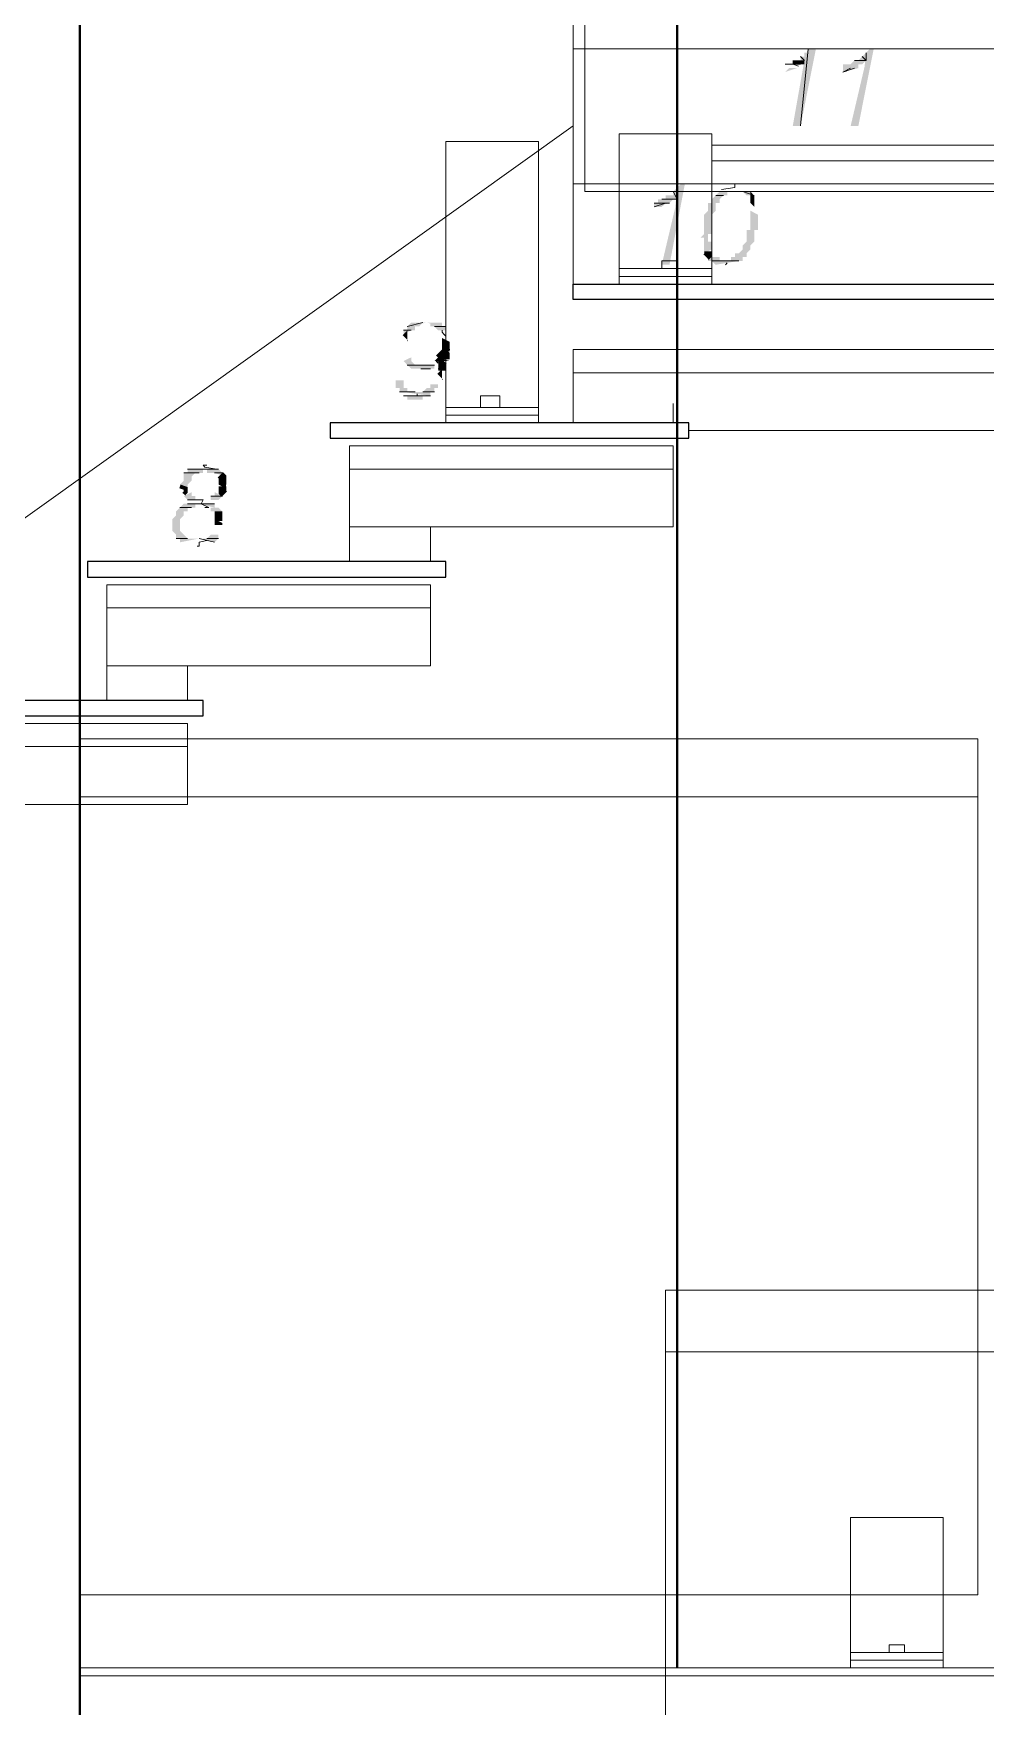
# Model space of a CAD drawing. Header units: millimetres. Extents: x 182 to 575, y -105 to 95.
# Drawn here: x 277.875 to 279.052, y 77.001 to 79.068 of the extents above; entities that cross this region are included whole.
import ezdxf

# ---------------------------------------------------------------- set-up
doc = ezdxf.new("R2010")
doc.units = ezdxf.units.MM
doc.header["$MEASUREMENT"] = 0
doc.layers.add('PDF_Geometry', color=7, linetype='Continuous')
doc.layers.add('PDF_Solid Fills', color=7, linetype='Continuous')

msp = doc.modelspace()

# ---------------------------------------------------------------- hatches: boundary and pattern name
at = {"layer": 'PDF_Solid Fills', "transparency": 33554559}
h = msp.add_hatch(color=256, dxfattribs=at)
h.paths.add_polyline_path([(278.8088, 79.0253), (278.804, 79.0205), (278.8183, 79.0253)])
h.paths.add_polyline_path([(278.8321, 79.0443), (278.8278, 79.0443), (278.8278, 79.0396), (278.8231, 79.0396), (278.8231, 79.0348), (278.8278, 79.0348), (278.8135, 78.9539), (278.8231, 78.9539), (278.8421, 79.0491), (278.8326, 79.0491)])
for points in [[(278.904, 79.0443), (278.8945, 79.0348), (278.8897, 79.0348), (278.885, 79.0301), (278.8754, 79.0301), (278.8754, 79.0205), (278.8802, 79.0205), (278.8802, 79.0217), (278.8945, 79.0253), (278.8945, 79.0301), (278.8992, 79.0301), (278.9029, 79.0337), (278.9022, 79.0271), (278.885, 78.9539), (278.8945, 78.9539), (278.9135, 79.0491), (278.9088, 79.0491)], [(278.6659, 78.8681), (278.6564, 78.8681), (278.6564, 78.8634), (278.6469, 78.8634), (278.6469, 78.8586), (278.6421, 78.8586), (278.6421, 78.8539), (278.6516, 78.8539), (278.6548, 78.857), (278.6612, 78.8586), (278.6659, 78.8634), (278.6693, 78.8634), (278.6682, 78.8528), (278.6516, 78.7824), (278.6612, 78.7824), (278.6802, 78.8824), (278.6754, 78.8824), (278.6707, 78.8777), (278.6659, 78.8729)], [(278.7135, 78.7872), (278.7183, 78.7824), (278.7469, 78.7872), (278.7516, 78.7872), (278.7516, 78.792), (278.7564, 78.792), (278.7564, 78.7967), (278.7612, 78.8015), (278.7612, 78.8062), (278.7659, 78.811), (278.7659, 78.8253), (278.7707, 78.8253), (278.7707, 78.8443), (278.7612, 78.8491), (278.7612, 78.8253), (278.7564, 78.8253), (278.7564, 78.811), (278.7516, 78.8062), (278.7516, 78.8015), (278.7469, 78.7967), (278.7421, 78.7967), (278.7421, 78.792), (278.7373, 78.792), (278.7373, 78.7872), (278.7231, 78.7872), (278.7231, 78.792), (278.7088, 78.792), (278.7088, 78.7872)], [(278.3897, 78.6824), (278.3897, 78.6872), (278.3802, 78.692), (278.3802, 78.6824)], [(278.3373, 78.6586), (278.3421, 78.6539), (278.3707, 78.6539), (278.3707, 78.6586), (278.3469, 78.6586), (278.3421, 78.6634), (278.3421, 78.6681), (278.3326, 78.6634)], [(278.3707, 78.6634), (278.3897, 78.6634), (278.3754, 78.6681)], [(278.1135, 78.511), (278.104, 78.511), (278.1135, 78.5062)], [(278.0992, 78.4634), (278.1088, 78.4634), (278.0992, 78.4681)]]:
    msp.add_hatch(color=256, dxfattribs=at).paths.add_polyline_path(points)
h = msp.add_hatch(color=256, dxfattribs=at)
h.paths.add_polyline_path([(278.7564, 78.8681), (278.7659, 78.8681), (278.7612, 78.8729), (278.7516, 78.8729)])
h.paths.add_polyline_path([(278.7326, 78.8729), (278.7231, 78.8729), (278.7183, 78.8681), (278.7135, 78.8634), (278.7135, 78.8586), (278.7088, 78.8586), (278.7088, 78.8491), (278.704, 78.8443), (278.704, 78.8205), (278.6993, 78.8158), (278.704, 78.8158), (278.704, 78.7967), (278.7135, 78.8015), (278.7135, 78.811), (278.7088, 78.811), (278.7088, 78.8205), (278.7135, 78.8205), (278.7135, 78.8443), (278.7183, 78.8491), (278.7183, 78.8586), (278.7231, 78.8586), (278.7231, 78.8634), (278.7278, 78.8681), (278.7326, 78.8681)])
h = msp.add_hatch(color=256, dxfattribs=at)
h.paths.add_polyline_path([(278.3612, 78.711), (278.3421, 78.711), (278.3373, 78.7062), (278.3373, 78.7015), (278.3326, 78.7015), (278.3326, 78.6967), (278.3421, 78.7015), (278.3469, 78.7015), (278.3469, 78.7062), (278.3516, 78.7062), (278.3552, 78.7098)])
h.paths.add_polyline_path([(278.3659, 78.7098), (278.3659, 78.7062), (278.3707, 78.7062), (278.3754, 78.7015), (278.385, 78.7015), (278.385, 78.7062), (278.3802, 78.7062), (278.3802, 78.711), (278.3612, 78.711)])
h = msp.add_hatch(color=256, dxfattribs=at)
h.paths.add_polyline_path([(278.3231, 78.6396), (278.3326, 78.6396), (278.3231, 78.6396)], flags=0)
h.paths.add_polyline_path([(278.3326, 78.6396), (278.3231, 78.6396), (278.3326, 78.6396)], flags=0)
h.paths.add_polyline_path([(278.3231, 78.6396), (278.3326, 78.6396), (278.3231, 78.6396)], flags=0)
h.paths.add_polyline_path([(278.3326, 78.6348), (278.3231, 78.6348), (278.3326, 78.6348)], flags=0)
h.paths.add_polyline_path([(278.3373, 78.6301), (278.3278, 78.6253), (278.3373, 78.6301)], flags=0)
h = msp.add_hatch(color=256, dxfattribs=at)
h.paths.add_polyline_path([(278.3564, 78.6205), (278.3373, 78.6205), (278.3373, 78.6158), (278.3564, 78.6158)])
h.paths.add_polyline_path([(278.3564, 78.6253), (278.3373, 78.6253), (278.3373, 78.6301), (278.3326, 78.6301), (278.3326, 78.6396), (278.3231, 78.6396), (278.3231, 78.6301), (278.3278, 78.6301), (278.3278, 78.6253), (278.3326, 78.6253), (278.3659, 78.6205), (278.3659, 78.6253), (278.3707, 78.6253), (278.3707, 78.6301), (278.3754, 78.6301), (278.3754, 78.6348), (278.3659, 78.6348), (278.3659, 78.6301), (278.3612, 78.6301)])
h = msp.add_hatch(color=256, dxfattribs=at)
h.paths.add_polyline_path([(278.0564, 78.511), (278.0659, 78.5062), (278.0659, 78.511), (278.0707, 78.5158), (278.0707, 78.5205), (278.0754, 78.5253), (278.085, 78.5253), (278.085, 78.5301), (278.0659, 78.5301), (278.0659, 78.5253), (278.0612, 78.5253), (278.0612, 78.5158)])
h.paths.add_polyline_path([(278.104, 78.5301), (278.0897, 78.5301), (278.0897, 78.5253), (278.0992, 78.5253), (278.1135, 78.5205), (278.1088, 78.5253)])
h = msp.add_hatch(color=256, dxfattribs=at)
h.paths.add_polyline_path([(278.0659, 78.492), (278.0754, 78.492), (278.0754, 78.4967), (278.0707, 78.4967), (278.0707, 78.5015), (278.0612, 78.4967)])
h.paths.add_polyline_path([(278.0945, 78.492), (278.104, 78.492), (278.1088, 78.4967), (278.0992, 78.5015), (278.0992, 78.4967), (278.0945, 78.4967)])
h = msp.add_hatch(color=256, dxfattribs=at)
h.paths.add_polyline_path([(278.0897, 78.4443), (278.0802, 78.4443), (278.0992, 78.4396), (278.104, 78.4443), (278.104, 78.4491), (278.0945, 78.4491)])
h.paths.add_polyline_path([(278.0564, 78.4396), (278.0802, 78.4443), (278.0659, 78.4443), (278.0612, 78.4491), (278.0564, 78.4539), (278.0564, 78.4681), (278.0612, 78.4729), (278.0612, 78.4777), (278.0659, 78.4777), (278.0659, 78.4824), (278.0754, 78.4824), (278.0754, 78.4872), (278.0612, 78.4872), (278.0564, 78.4824), (278.0516, 78.4777), (278.0516, 78.4729), (278.0469, 78.4681), (278.0469, 78.4539), (278.0516, 78.4491), (278.0516, 78.4443), (278.0564, 78.4443)])
h.paths.add_polyline_path([(278.0992, 78.4824), (278.0945, 78.4824), (278.0945, 78.4777), (278.1088, 78.4777), (278.104, 78.4824)])
h.paths.add_polyline_path([(278.0992, 78.4872), (278.0802, 78.4872), (278.0992, 78.4824)])
h = msp.add_hatch(color=256, dxfattribs=at)
h.paths.add_polyline_path([(278.7477, 77.1426), (278.7377, 77.1426), (278.7477, 77.1426)], flags=0)
h.paths.add_polyline_path([(278.7377, 77.1426), (278.7477, 77.1426), (278.7377, 77.1426)], flags=0)
h.paths.add_polyline_path([(278.7402, 77.1351), (278.7327, 77.1351), (278.7402, 77.1351)], flags=0)
h = msp.add_hatch(color=256, dxfattribs=at)
h.paths.add_polyline_path([(278.8202, 77.1401), (278.8127, 77.1401), (278.8202, 77.1401)], flags=0)
h.paths.add_polyline_path([(278.8077, 77.1326), (278.8152, 77.1326), (278.8077, 77.1326)], flags=0)
h.paths.add_polyline_path([(278.8052, 77.1276), (278.8127, 77.1276), (278.8052, 77.1276)], flags=0)
h.paths.add_polyline_path([(278.8102, 77.1201), (278.8027, 77.1201), (278.8102, 77.1201)], flags=0)
h.paths.add_polyline_path([(278.8027, 77.1176), (278.8102, 77.1176), (278.8027, 77.1176)], flags=0)
h = msp.add_hatch(color=256, dxfattribs=at)
h.paths.add_polyline_path([(278.8702, 77.1401), (278.8627, 77.1401), (278.8702, 77.1401)], flags=0)
h.paths.add_polyline_path([(278.8652, 77.1351), (278.8727, 77.1351), (278.8652, 77.1351)], flags=0)
h.paths.add_polyline_path([(278.8727, 77.1276), (278.8652, 77.1276), (278.8727, 77.1276)], flags=0)
h.paths.add_polyline_path([(278.8652, 77.1226), (278.8727, 77.1226), (278.8652, 77.1226)], flags=0)
h.paths.add_polyline_path([(278.8727, 77.1101), (278.8652, 77.1101), (278.8727, 77.1101)], flags=0)
h = msp.add_hatch(color=256, dxfattribs=at)
h.paths.add_polyline_path([(278.7327, 77.1001), (278.7252, 77.1001), (278.7327, 77.1001)], flags=0)
h.paths.add_polyline_path([(278.7377, 77.0901), (278.7277, 77.0901), (278.7377, 77.0901)], flags=0)
h.paths.add_polyline_path([(278.7302, 77.0876), (278.7377, 77.0876), (278.7302, 77.0876)], flags=0)
h = msp.add_hatch(color=256, dxfattribs=at)
h.paths.add_polyline_path([(278.8127, 77.0901), (278.8052, 77.0901), (278.8127, 77.0901)], flags=0)
h.paths.add_polyline_path([(278.8052, 77.0876), (278.8152, 77.0876), (278.8052, 77.0876)], flags=0)
h.paths.add_polyline_path([(278.8152, 77.0876), (278.8052, 77.0876), (278.8152, 77.0876)], flags=0)
h = msp.add_hatch(color=256, dxfattribs=at)
h.paths.add_polyline_path([(278.8627, 77.0876), (278.8527, 77.0876), (278.8627, 77.0876)], flags=0)
h.paths.add_polyline_path([(278.8527, 77.0876), (278.8627, 77.0876), (278.8527, 77.0876)], flags=0)
h.paths.add_polyline_path([(278.8602, 77.0851), (278.8502, 77.0851), (278.8602, 77.0851)], flags=0)
h = msp.add_hatch(color=256, dxfattribs=at)
h.paths.add_polyline_path([(278.8602, 77.0976), (278.8677, 77.0976), (278.8602, 77.0976)], flags=0)
h.paths.add_polyline_path([(278.8677, 77.0951), (278.8602, 77.0951), (278.8677, 77.0951)], flags=0)
h.paths.add_polyline_path([(278.8577, 77.0926), (278.8652, 77.0926), (278.8577, 77.0926)], flags=0)
h = msp.add_hatch(color=256, dxfattribs=at)
h.paths.add_polyline_path([(278.7727, 77.0776), (278.7402, 77.0776), (278.7727, 77.0776)], flags=0)
h.paths.add_polyline_path([(278.7452, 77.0751), (278.7677, 77.0751), (278.7452, 77.0751)], flags=0)
h.paths.add_polyline_path([(278.7627, 77.0726), (278.7502, 77.0726), (278.7627, 77.0726)], flags=0)

# ---------------------------------------------------------------- linework, layer by layer
at = {"layer": 'PDF_Geometry', "lineweight": 40}
for points in [[(277.6802, 66.6586), (277.6802, 83.5396), (277.9326, 83.5396), (277.9326, 66.6586)], [(278.6707, 79.8301), (278.6707, 77.0491)]]:
    msp.add_lwpolyline(points, dxfattribs=at)
at = {"layer": 'PDF_Geometry', "lineweight": 13}
for points in [[(277.3564, 78.9777), (277.3564, 79.0539), (278.5421, 79.911), (278.5421, 79.8348), (277.3564, 78.9777), (277.3564, 78.1062), (278.5421, 78.9539), (278.5421, 79.8348)], [(280.1183, 79.911), (280.1183, 79.8348), (278.5564, 79.8348), (278.5564, 78.8729), (280.1183, 78.8729), (280.1183, 79.8348), (278.5564, 79.8348), (278.5564, 79.911)], [(278.8231, 79.0396), (278.8278, 79.0348), (278.8231, 79.0396)], [(278.8897, 79.0348), (278.904, 79.0348), (278.8897, 79.0348)], [(278.8945, 79.0348), (278.904, 79.0348), (278.8945, 79.0348)], [(278.885, 79.0253), (278.8754, 79.0205), (278.885, 79.0253)], [(278.8897, 79.0253), (278.8754, 79.0205), (278.8897, 79.0253)], [(278.6659, 78.8729), (278.6707, 78.8634), (278.6659, 78.8729)], [(278.7516, 78.8729), (278.7659, 78.8681), (278.7516, 78.8729)], [(278.6516, 78.7872), (278.6707, 78.7872), (278.6707, 78.7777), (278.6516, 78.7777)], [(278.3564, 78.711), (278.3373, 78.7062), (278.3564, 78.711)], [(278.3564, 78.6586), (278.3373, 78.6586), (278.3564, 78.6586)], [(278.3469, 78.6253), (278.3326, 78.6253), (278.3469, 78.6253)], [(278.4516, 78.6205), (278.4278, 78.6205), (278.4278, 78.6062), (278.4516, 78.6062)], [(278.085, 78.492), (278.0707, 78.492), (278.085, 78.492)], [(278.0802, 78.4443), (278.0992, 78.4396), (278.0802, 78.4443)], [(277.9326, 78.1253), (279.0421, 78.1253), (279.0421, 77.1396), (277.9326, 77.1396)], [(278.9516, 77.0777), (278.9326, 77.0777), (278.9326, 77.0681), (278.9516, 77.0681)]]:
    msp.add_lwpolyline(points, close=True, dxfattribs=at)
at = {"layer": 'PDF_Geometry', "lineweight": 0}
for points in [[(278.5421, 79.5967), (278.5421, 78.7586)], [(279.7421, 78.8824), (279.7421, 78.9491), (280.1421, 79.0205), (280.1421, 79.0491), (278.5421, 79.0491)], [(279.7421, 78.7586), (279.7421, 78.7824), (280.1421, 78.8491), (280.1421, 78.8824), (278.5421, 78.8824)], [(278.6564, 77.5158), (278.6564, 77.4396)]]:
    msp.add_lwpolyline(points, dxfattribs=at)
at = {"layer": 'PDF_Geometry', "lineweight": 13}
for points in [[(278.8231, 79.0301), (278.804, 79.0301), (278.8231, 79.0301)], [(278.8207, 79.0277), (278.8135, 79.0301), (278.8088, 79.0301)], [(278.8326, 79.0491), (278.8231, 78.9539), (278.8326, 79.0491)], [(278.8992, 79.0396), (278.904, 79.0348), (278.8992, 79.0396)], [(278.904, 79.0443), (278.904, 79.0348), (278.904, 79.0443)], [(278.385, 78.5872), (278.385, 78.9348), (278.4992, 78.9348), (278.4992, 78.5872)], [(278.7135, 78.7586), (278.7135, 78.9443), (278.5992, 78.9443), (278.5992, 78.7586)], [(278.5421, 78.7586), (278.5421, 78.892)], [(278.7278, 78.8681), (278.7183, 78.8681), (278.7278, 78.8681)], [(278.7326, 78.8729), (278.7231, 78.8729), (278.7326, 78.8729)], [(278.7445, 78.8824), (278.7421, 78.8824), (278.7421, 78.8777), (278.7421, 78.8777), (278.7254, 78.8753)], [(278.6564, 78.8586), (278.6421, 78.8539), (278.6564, 78.8586)], [(278.6612, 78.8586), (278.6421, 78.8586), (278.6612, 78.8586)], [(278.6516, 78.8634), (278.6707, 78.8634), (278.6516, 78.8634)], [(278.7135, 78.7872), (278.7469, 78.7872), (278.7135, 78.7872)], [(278.7469, 78.7872), (278.7135, 78.7872), (278.7469, 78.7872)], [(278.7278, 78.7872), (278.7278, 78.7872), (278.7278, 78.7872)], [(278.7326, 78.7848), (278.7302, 78.7824), (278.7302, 78.7824), (278.7302, 78.7824)], [(278.7135, 78.7777), (278.5992, 78.7777)], [(278.7135, 78.7681), (278.5992, 78.7681)], [(278.3421, 78.7015), (278.3326, 78.7015), (278.3421, 78.7015)], [(278.3707, 78.7062), (278.385, 78.7062), (278.3707, 78.7062)], [(278.385, 78.7062), (278.3707, 78.7062), (278.385, 78.7062)], [(278.3802, 78.7015), (278.3802, 78.6991), (278.3826, 78.6967), (278.385, 78.6943), (278.385, 78.6896)], [(278.3373, 78.6586), (278.3707, 78.6586), (278.3373, 78.6586)], [(278.3802, 78.6634), (278.3731, 78.6634), (278.3754, 78.661)], [(278.3897, 78.6777), (278.3802, 78.6777), (278.3897, 78.6777)], [(278.3802, 78.6777), (278.3897, 78.6777), (278.3802, 78.6777)], [(278.354, 78.6539), (278.3564, 78.6539), (278.3564, 78.6539), (278.3659, 78.6539)], [(278.3754, 78.6539), (278.385, 78.6539), (278.3754, 78.6539)], [(278.385, 78.6539), (278.3754, 78.6539), (278.385, 78.6539)], [(278.3278, 78.6253), (278.3421, 78.6253), (278.3278, 78.6253)], [(278.3421, 78.6253), (278.3278, 78.6253), (278.3421, 78.6253)], [(278.3659, 78.6205), (278.3326, 78.6205), (278.3659, 78.6205)], [(278.3326, 78.6205), (278.3659, 78.6205), (278.3326, 78.6205)], [(278.3493, 78.6229), (278.3493, 78.6205), (278.3492, 78.6205)], [(278.3564, 78.6253), (278.3707, 78.6253), (278.3564, 78.6253)], [(278.385, 78.6062), (278.4992, 78.6062)], [(278.385, 78.5967), (278.4992, 78.5967)], [(278.6659, 78.611), (278.6659, 78.5872)], [(278.0873, 78.5348), (278.0897, 78.5348), (278.085, 78.5348), (278.0873, 78.5324), (278.1016, 78.5301)], [(278.0754, 78.5253), (278.0612, 78.5253), (278.0754, 78.5253)], [(278.0659, 78.5301), (278.104, 78.5301), (278.0659, 78.5301)], [(278.104, 78.5301), (278.0659, 78.5301), (278.104, 78.5301)], [(278.0802, 78.5253), (278.0659, 78.5253), (278.0802, 78.5253)], [(278.0992, 78.5253), (278.1088, 78.5253), (278.0992, 78.5253)], [(278.1088, 78.4967), (278.0945, 78.4967), (278.1088, 78.4967)], [(278.0707, 78.4824), (278.0564, 78.4824), (278.0707, 78.4824)], [(278.0564, 78.4824), (278.0707, 78.4824), (278.0564, 78.4824)], [(278.0659, 78.492), (278.0754, 78.492), (278.0659, 78.492)], [(278.0659, 78.4872), (278.0992, 78.4872), (278.0659, 78.4872)], [(278.0778, 78.492), (278.085, 78.492), (278.0826, 78.4872), (278.0778, 78.4872)], [(278.0873, 78.4824), (278.0921, 78.4824), (278.0826, 78.4872)], [(278.0659, 78.4443), (278.0516, 78.4443), (278.0659, 78.4443)], [(278.0778, 78.4348), (278.0802, 78.4348), (278.0802, 78.4348), (278.0802, 78.4372), (278.0802, 78.4396), (278.0897, 78.442)], [(278.0897, 78.4443), (278.104, 78.4443), (278.0897, 78.4443)], [(278.104, 78.4443), (278.0897, 78.4443), (278.104, 78.4443)], [(279.0421, 78.0396), (279.0421, 78.0301)], [(278.885, 77.0491), (278.885, 77.2348), (278.9992, 77.2348), (278.9992, 77.0491)], [(278.885, 77.0681), (278.9992, 77.0681)], [(280.2707, 77.0491), (277.9802, 77.0491), (277.9326, 77.0491)], [(278.885, 77.0586), (278.9992, 77.0586)]]:
    msp.add_lwpolyline(points, dxfattribs=at)
for points in [[(278.8207, 79.0348, 0.0143, 0.0143, 0), (278.8207, 79.0301, 0, 0, 0), (278.8159, 79.0301, 0, 0, 0)], [(278.7612, 78.8681, 0, 0, 0), (278.7612, 78.8658, 0.00952, 0.00952, 0), (278.7635, 78.8634, 0.00952, 0.00952, 0), (278.7659, 78.861, 0, 0, 0), (278.7659, 78.8562, 0, 0, 0), (278.7659, 78.8515, 0, 0, 0), (278.7659, 78.8467, 0, 0, 0)], [(278.3588, 78.7158, 0, 0, 0), (278.3612, 78.7158, 0, 0, 0), (278.3612, 78.7158, 0.0286, 0.0286, 0), (278.3612, 78.7158, 0, 0, 0), (278.3612, 78.711, 0, 0, 0), (278.3612, 78.711, 0, 0, 0)], [(278.3373, 78.6991, 0, 0, 0), (278.3373, 78.6943, 0.00952, 0.00952, 0), (278.335, 78.692, 0, 0, 0), (278.3326, 78.6896, 0, 0, 0), (278.3326, 78.6848, 0, 0, 0), (278.3326, 78.6801, 0, 0, 0), (278.3326, 78.6753, 0, 0, 0), (278.335, 78.6705, 0, 0, 0), (278.3326, 78.6658, 0, 0, 0)], [(278.3826, 78.6634, 0.00952, 0.00952, 0), (278.3802, 78.661, 0.00952, 0.00952, 0), (278.3802, 78.6562, 0.00952, 0.00952, 0), (278.3802, 78.6515, 0, 0, 0), (278.3802, 78.6467, 0.00952, 0.00952, 0), (278.3778, 78.6443, 0, 0, 0), (278.3754, 78.642, 0, 0, 0), (278.3754, 78.6372, 0, 0, 0), (278.3778, 78.6348, 0, 0, 0)], [(278.104, 78.4634, 0.00952, 0.00952, 0), (278.104, 78.461, 0, 0, 0), (278.104, 78.4562, 0, 0, 0), (278.104, 78.4515, 0, 0, 0), (278.1064, 78.4491, 0, 0, 0)]]:
    msp.add_lwpolyline(points, format="xyseb", dxfattribs=at)
at = {"layer": 'PDF_Geometry', "lineweight": 20}
for points in [[(279.7421, 78.9301), (280.1659, 78.9301), (280.1659, 78.911), (279.7421, 78.911), (278.7135, 78.911), (278.7135, 78.9301)], [(280.1421, 78.6777), (278.5421, 78.6777), (278.5421, 78.6491), (280.1421, 78.6491)], [(278.6659, 78.5586), (278.2659, 78.5586), (278.2659, 78.5301), (278.6659, 78.5301)], [(278.2659, 78.5586), (278.6659, 78.5586), (278.6659, 78.4586), (278.2659, 78.4586)], [(278.6659, 78.5586), (278.2659, 78.5586), (278.2659, 78.5301), (278.6659, 78.5301)], [(278.3659, 78.3872), (277.9659, 78.3872), (277.9659, 78.3586), (278.3659, 78.3586)], [(277.9659, 78.3872), (278.3659, 78.3872), (278.3659, 78.2872), (277.9659, 78.2872)], [(278.3659, 78.3872), (277.9659, 78.3872), (277.9659, 78.3586), (278.3659, 78.3586)], [(278.0659, 78.2158), (277.6659, 78.2158), (277.6659, 78.1872), (278.0659, 78.1872)], [(277.6659, 78.2158), (278.0659, 78.2158), (278.0659, 78.1158), (277.6659, 78.1158)], [(278.0659, 78.2158), (277.6659, 78.2158), (277.6659, 78.1872), (278.0659, 78.1872)]]:
    msp.add_lwpolyline(points, close=True, dxfattribs=at)
at = {"layer": 'PDF_Geometry', "lineweight": 13}
for points, const_width in [([(278.7088, 78.7991), (278.7088, 78.7943), (278.7064, 78.792)], 0.00953), ([(278.3778, 78.6753), (278.3826, 78.6705), (278.3826, 78.6658)], 0.0143), ([(278.385, 78.6824), (278.385, 78.6801), (278.385, 78.6753)], 0.00953), ([(278.1064, 78.5229), (278.1088, 78.5205), (278.1088, 78.5158), (278.1088, 78.511)], 0.00952), ([(278.1088, 78.5086), (278.1088, 78.5062), (278.1088, 78.5015), (278.1112, 78.4991)], 0.00952), ([(278.0564, 78.5086), (278.0635, 78.5062), (278.0635, 78.5015), (278.0612, 78.4991)], 0.00476), ([(278.104, 78.4777), (278.104, 78.4753), (278.104, 78.4705), (278.104, 78.4658)], 0.00952)]:
    msp.add_lwpolyline(points, dxfattribs=dict(at, const_width=const_width))
at = {"layer": 'PDF_Geometry', "lineweight": 25}
for points in [[(279.7421, 78.7586), (280.1659, 78.7586), (280.1659, 78.7396), (279.7421, 78.7396), (278.5421, 78.7396), (278.5421, 78.7586)], [(278.685, 78.5872), (278.2421, 78.5872), (278.2421, 78.5681), (278.685, 78.5681)], [(278.385, 78.4158), (277.9421, 78.4158), (277.9421, 78.3967), (278.385, 78.3967)], [(278.085, 78.2443), (277.6421, 78.2443), (277.6421, 78.2253), (278.085, 78.2253)]]:
    msp.add_lwpolyline(points, close=True, dxfattribs=at)
at = {"layer": 'PDF_Geometry', "lineweight": 20}
for points in [[(278.685, 78.5777), (279.7421, 78.5777), (280.1421, 78.6491), (278.5421, 78.6491), (278.5421, 78.5872)], [(279.0421, 78.1253), (279.0421, 78.1967), (277.9326, 78.1967)], [(279.0421, 78.1967), (279.0421, 78.1253), (277.9326, 78.1253)], [(280.2612, 77.0396), (277.9326, 77.0396)]]:
    msp.add_lwpolyline(points, dxfattribs=at)
at = {"layer": 'PDF_Geometry', "lineweight": 0}
for points in [[(278.2659, 78.4586), (278.3659, 78.4586), (278.3659, 78.4158), (278.2659, 78.4158)], [(277.9659, 78.2872), (278.0659, 78.2872), (278.0659, 78.2443), (277.9659, 78.2443)], [(280.004, 77.5158), (280.004, 77.4396), (278.6564, 77.4396), (278.6564, 77.5158)], [(278.6564, 77.4396), (280.004, 77.4396), (280.004, 76.4586), (278.6564, 76.4586)]]:
    msp.add_lwpolyline(points, close=True, dxfattribs=at)

doc.saveas('drawing.dxf')
